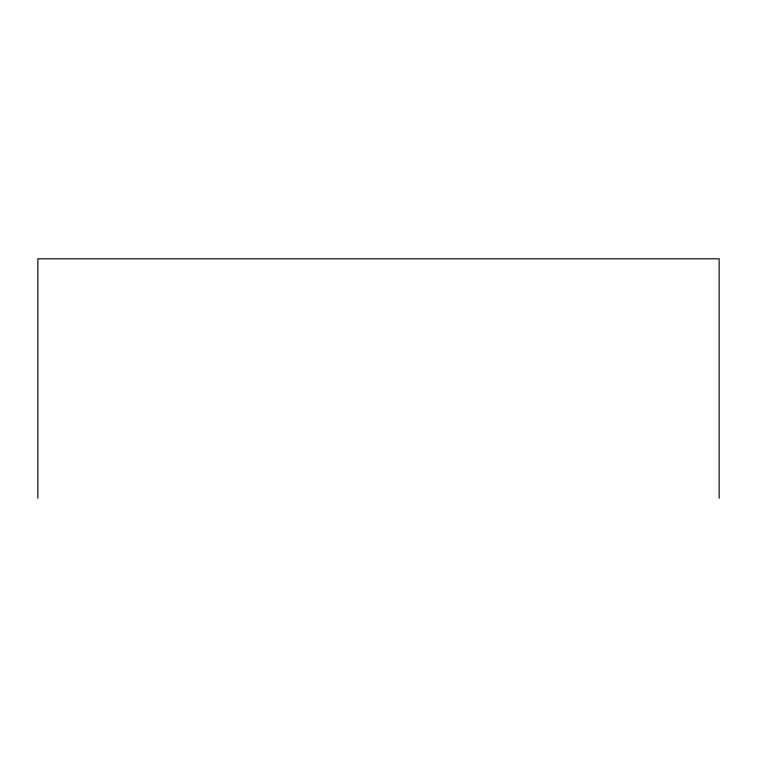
<?xml version="1.0" encoding="UTF-8"?>
<svg xmlns="http://www.w3.org/2000/svg" width="757" height="757" viewBox="0 0 757 757"><rect width="100%" height="100%" fill="white"/><g stroke="black" fill="none" stroke-linecap="round" stroke-linejoin="round"><path stroke-width="1.14" d="M719.15 498.191L719.15 258.809L37.85 258.809L37.85 498.191"/></g></svg>
